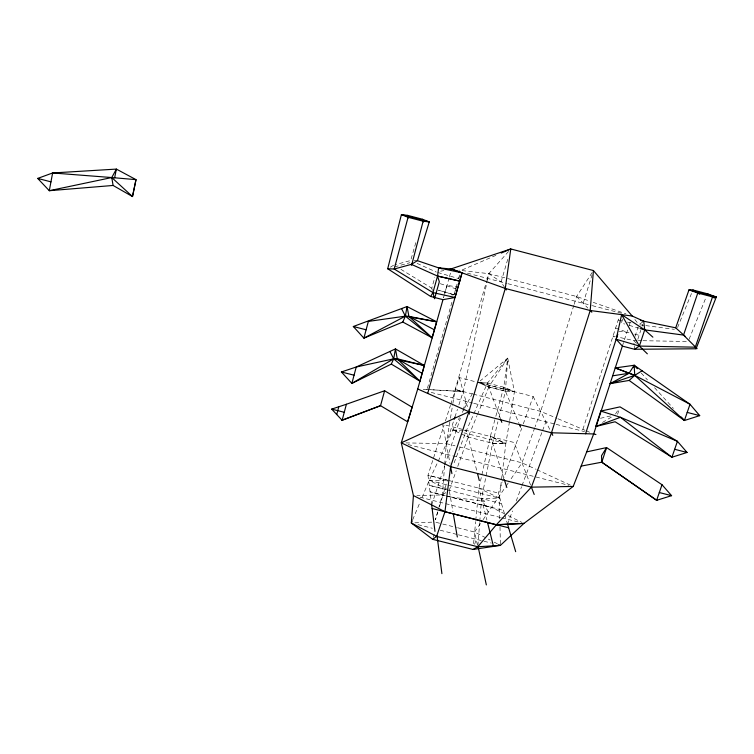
<?xml version="1.0" encoding="UTF-8"?>
<svg xmlns="http://www.w3.org/2000/svg" width="754" height="754" viewBox="0 0 754 754"><rect width="100%" height="100%" fill="white"/><g stroke="black" fill="none" stroke-linecap="round" stroke-linejoin="round"><path stroke-width="0.57" stroke-dasharray="3.77 2.83" d="M499.035 417.235L505.444 391.203L507.715 358.122L480.119 380.977M444.587 465.784L442.381 494.954L438.894 507.367M444.681 464.615L446.274 443.606L450.251 419.441M477.904 545.613L479.676 522.654M479.77 521.504L481.552 498.554L492.626 443.277L497.923 421.769M473.587 543.653L475.633 521.636M475.746 520.486L478.922 488.149L490.326 436.462L495.519 417.443M499.789 518.846L499.299 498.102L505.849 443.512L490.326 436.462L503.974 478.63M450.44 418.291L452.711 404.483M452.9 403.333L455.171 389.516L486.519 281.534M509.478 421.637L505.849 443.493L490.326 436.462M509.666 420.487L514.435 391.722L507.715 358.122L487.47 383.041L466.481 430.383L453.267 465.039M458.903 404.879L463.229 391.599L487.065 281.676M487.31 280.526L488.799 273.655L508.488 251.516M495.821 416.321L503.766 387.217L507.715 358.122L488.724 386.934L500.515 418.819M432.353 290.375L431.788 288.216L434.785 277.434M458.658 278.603L459.799 274.522L458.658 278.603L437.405 272.373M437.631 511.872L435.416 519.77L437.791 512.117M449.139 277.802L444.719 293.457L446.981 285.427L456.349 286.709M449.45 276.709L450.685 272.335M451.712 294.965L454.049 294.795L457.122 283.994M427.395 388.395L452.438 300.431M454.04 294.786L438.46 290.186L454.049 294.795L457.216 283.674M415.793 242.656L410.694 260.488L395.021 264.758M486.839 280.403L488.799 273.655L576.593 296.501L588.751 300.771M504.68 287.519L501.09 281.93L507.894 258.745M433.258 537.282L434.163 534.209M439.459 506.622L447.48 480.204L427.989 475.256L444.021 425.322M474.634 544.369L476.189 539.27M573.803 305.427L540.684 411.401L535.114 426.726M574.152 304.314L576.593 296.501L592.182 272.477M583.172 303.278L592.06 274.918M445.444 420.883L450.44 405.35M450.788 404.238L459.346 377.613L476.208 381.929M582.899 429.365L619.175 317.038M622.719 319.017L621.4 323.08L624.727 324.05M405.897 442.909L446.274 443.606L454.21 419.262M454.935 417.056L457.461 409.309M622.361 346.114L627.639 329.96M629.062 325.624L630.118 322.373M635.075 336.331L638.195 326.812M637.809 339.291L640.768 330.271M642.097 326.256L642.757 324.239M431.674 504.916L444.568 465.925M444.935 464.813L460.402 418.018M462.984 410.214L465.925 401.307M617.564 414.323L619.317 409.007M449.243 490.373L456.198 470.788M457.744 466.434L468.187 437.056L477.009 415.727M504.454 513.653L498.375 493.069L502.324 482.098M502.72 480.995L521.702 428.347M523.285 423.955L533.172 396.538L477.329 382.221M534.718 427.82L521.994 462.843L509.431 481.231M507.555 524.153L512.503 510.939M516.217 501.033L521.579 486.716M521.985 485.614L542.192 431.656M542.607 430.553L545.905 421.75M689.071 339.319L706.14 297.048M677.573 327.509L691.606 293.212M477.442 414.662L488.912 386.934L487.47 383.041L478.338 382.448L488.724 386.934L505.444 391.203L514.435 391.722L503.766 387.217L487.461 383.07L479.478 382.523M412.664 519.789L420.27 501.683M422.052 497.423L429.205 480.383L452.852 430.006L459.497 417.603M462.268 412.429L463.936 409.328M464.483 408.3L473.352 391.75M615.509 414.04L618.893 408.668M483.078 519.732L505.463 487.037M506.132 486.066L508.771 482.192M480.468 523.521L474.615 532.032L477.348 544.624M639.694 324.116L643.746 321.213M445.812 492.664L442.381 494.954L416.839 495.491M602.465 422.457L612.069 416.67M390.365 267.17L393.908 265.059L394.059 267.02L409.903 262.712M495.934 255.361L460.977 270.46L458.866 270.13M600.486 418.291L611.607 415.708M440.656 271.195L443.927 270.545M414.841 522.842L432.438 522.126M488.281 512.164L481.552 498.554L499.299 498.102L478.922 488.149L486.905 520.015M447.113 489.308L429.205 480.383L447.48 480.204M637.168 340.619L633.69 340.554L616.489 336.765M638.327 340.638L641.805 340.695M642.964 340.714L687.035 341.468M463.069 430.289L452.852 430.006L468.187 437.056L492.626 443.277L505.849 443.512L463.983 432.843M492.626 443.277L505.849 443.512M414.059 260.573L417.414 260.667M464.21 430.327L466.481 430.383L477.263 472.626M427.075 389.516L423.569 389.318L463.229 391.599L455.171 389.516L472.136 393.861M430.562 389.714L463.229 391.58M462.136 270.592L488.799 273.655L501.09 281.93M618.78 331.176L630.259 332.985M450.383 496.971L484.822 501.429L481.552 498.554M640.033 324.842L644.613 325.445M645.763 325.596L674.396 329.347M615.339 336.51L613.049 336.001L614.595 337.688M618.205 320.045L622.795 321.081M627.394 322.109L631.993 323.146M483.229 505.284L491.589 507.357L504.106 513.568M445.906 489.525L429.243 485.322L446.189 489.61M445.378 495.708L430.053 491.844L503.493 510.392M446.387 495.962L491.589 507.357M420.044 497.225L500.562 517.517M501.674 517.8L519.374 522.258M435.916 522.315L441.608 523.738M442.749 524.03L456.406 527.461M457.546 527.743L474.615 532.032L490.1 540.024M417.97 524.652L432.353 528.262M440.223 530.241L457.263 534.52M458.394 534.803L491.335 543.078M446.274 443.606L455.039 445.84M459.431 446.952L521.994 462.843L535.868 469.233M408.008 444.53L568.657 485.284M447.292 480.138L427.989 475.256L431.552 503.936M448.423 480.421L498.375 493.069M429.205 480.383L499.299 498.102M447.32 489.893L501.476 503.578M473.248 394.144L540.684 411.401L556.914 418.31M431.175 392.419L472.579 403.004M473.691 403.286L555.01 424.068M556.141 424.361L584.576 431.637M452.852 430.006L459.62 431.731M466.556 436.312L468.093 436.698M479.459 382.74L514.435 391.722L503.766 387.245L519.054 423.55M487.791 386.463L488.837 386.727M440.242 283.683L457.367 289.31M634.689 334.135L639.119 335.285M505.444 391.203L488.912 386.934L478.338 382.448M467.348 273.155L506.782 283.41M507.923 283.711L591.145 305.351M592.286 305.643L624.208 313.947M629.166 325.342L639.156 328.263M593.172 302.326L625.971 313.843M615.622 328.037L626.932 332.128M557.998 418.772L585.047 430.289M586.131 430.741L590.448 432.579M417.094 263.382L436.283 272.053M536.933 469.723L571.08 485.453M508.281 515.642L521.843 522.371M494.228 542.154L497.329 543.757M400.883 269.329L431.788 288.216M636.499 343.287L633.69 340.554L634.105 344.917M576.593 296.501L587.856 308.103M641.23 373.041L647.516 379.941M654.576 387.716L673.416 408.432M634.868 319.489L637.545 322.957M533.172 396.538L551.485 432.787M530.58 485.058L514.2 442.532L442.645 424.323L449.987 463.418M504.775 514.737L507.338 523.427M459.346 377.613L468.809 411.665M449.431 491.467L452.956 511.843M634.208 346.001L634.529 349.272M499.987 526.914L500.43 545.359M444.436 294.494L443.559 297.594L444.426 294.494"/><path stroke-width="1.13" d="M417.414 260.667L429.262 221.921L422.485 219.263L407.66 215.38L401.411 214.636L387.697 268.754L394.21 269.027L411.392 264.352L417.414 260.667L438.621 267.877L451.58 269.046L462.032 272.825L455.03 297.481L442.984 299.668L417.725 388.989L401.288 442.824L413.428 495.557L411.326 522.984L432.655 539.327L473.069 549.459L500.43 545.359L523.936 523.408L573.219 486.443L593.681 433.955L622.361 346.114L616.169 339.243L621.645 314.644L644.708 329.875L652.879 337.161M473.069 549.459L477.81 546.763L496.302 524.831L531.391 487.15L551.485 432.787L590.203 310.516L593.426 270.554L510.769 248.961L449.393 269.47M501.231 253.071L510.769 248.961L505.274 288.452L468.922 411.712L450.6 466.66L444.964 511.73L436.604 536.405L432.655 539.327M427.688 393.409L462.07 272.844L438.621 267.877L437.546 276.077L432.937 292.59L430.657 296.473L387.697 268.754M114.627 177.821L116.38 169.094L52.629 172.968L37.7 178.415L49.293 190.705L113.1 185.456L132.487 196.558L136.003 179.641L116.38 169.094L111.762 177.548L113.1 185.456M336.736 414.53L338.791 406.764M346.397 404.257L331.694 409.111L342.127 420.317L346.397 404.257L384.615 390.761L412.089 407.207L407.622 421.806L380.525 405.69L341.882 420.223M408.084 217.284L423.135 221.214L429.262 221.921L401.411 214.636L408.084 217.284L394.21 269.027L432.937 292.59L455.03 297.481M411.571 265.351L423.135 221.214M384.615 390.761L380.525 405.69L342.127 420.317M585.566 433.786L617.78 334.267M454.21 419.262L454.935 417.056M600.778 411.081L595.745 426.51L615.104 421.769L671.918 457.235L687.054 452.466L677.422 441.326L620.024 406.877L600.778 411.081L620.438 417.282L677.422 441.326L671.918 457.235L620.438 417.282L595.745 426.51L597.658 425.35M656.847 500.354L601.777 462.193L606.593 447.584L662.012 484.737L671.588 495.661L656.621 500.326L601.777 462.193L581.145 466.104M633.454 367.434L634.171 365.266L690.014 404.276L699.703 415.624L684.396 420.515L629.156 380.431L610.146 383.663L629.1 373.258L634.171 365.266L637.309 368.725M697.111 348.64L683.539 335.087L697.78 293.033L712.539 296.887L716.3 296.982L696.046 348.772L634.529 349.272L622.361 346.114M696.046 348.772L695.282 347.179L712.539 296.887M656.621 500.326L662.012 484.737M629.156 380.431L634.727 375.36L634.171 365.266L615.283 367.933L634.727 375.36L684.396 420.515L690.014 404.276L634.727 375.36L615.245 367.924M685.301 336.482L675.707 327.83L688.996 289.847L692.926 289.988L707.459 293.796L716.3 296.982L688.996 289.847L697.78 293.033M412.221 520.854L411.326 522.984L436.604 536.405L477.81 546.763L500.43 545.359L498.224 544.803M402.806 322.043L405.369 316.152L407.037 306.548L436.623 321.788L432.136 337.783L402.806 322.043L363.89 338.15L353.324 326.501L407.037 306.548L408.904 316.407L432.136 337.783L405.369 316.152L401.58 308.65M391.307 364.107L393.692 358.829L395.454 348.913L424.332 365.502L419.94 381.185L391.307 364.107L351.882 383.39L341.392 371.976L356.237 367L393.692 358.829L397.264 358.8L422.136 373.362M634.529 349.272L639.364 346.077L695.282 347.179M642.069 370.779L634.727 375.36L610.146 383.663M586.687 451.891L606.593 447.584L601.532 455.699L601.777 462.193M612.71 375.812L629.1 373.258M496.283 524.671L523.936 523.408L496.302 524.831L444.964 511.73L413.428 495.557M417.725 388.989L468.922 411.712L401.288 442.824L450.6 466.66L531.391 487.15L573.219 486.443M469.478 414.087L468.809 411.665L551.485 432.787L593.681 433.955L595.924 434.53M408.904 316.407L405.369 316.152L368.348 321.411L363.89 338.15L405.369 316.152L436.66 321.798L408.913 316.407L434.379 329.8M451.608 269.065L505.274 288.452L590.203 310.516L632.191 316.02L643.746 321.213L675.707 327.83M683.539 335.087L644.708 329.875L640.269 328.584M397.283 358.8L424.332 365.502L393.692 358.829L351.882 383.39L356.237 367L395.454 348.913L397.273 358.8L419.94 381.185L393.692 358.829L389.922 351.458M432.117 508.498L508.62 527.781M331.694 409.111L344.258 412.297M659.316 492.541L671.588 495.661M674.66 449.29L687.054 452.466M341.392 371.976L354.06 375.209M353.324 326.501L366.114 329.79M687.205 412.41L699.703 415.624M37.7 178.415L50.961 181.855M430.657 296.473L442.966 299.658M438.621 267.877L441.995 268.763M640.419 320.356L643.746 321.213L644.708 329.875L639.364 346.077L647.347 353.833M616.169 339.243L639.364 346.077L621.645 314.644M411.392 264.352L437.546 276.077L459.714 281.091L437.546 276.077L439.318 281.732L434.558 298.744L432.937 292.59M707.459 293.796L714.481 298.075M692.926 289.988L699.646 294.192M590.203 310.516L591.824 312.194M681.258 417.066L684.396 420.515M593.426 270.554L632.191 316.02M505.274 288.452L506.245 289.96M551.485 432.787L552.776 435.35M519.506 424.625L520.552 427.122M531.391 487.15L534.2 494.464M500.901 419.874L501.815 422.344M422.485 219.263L423.39 221.968M504.332 479.742L506.82 487.508M507.659 524.52L515.679 551.664M477.555 473.757L479.29 480.543M487.47 522.277L493.408 546.084M407.66 215.38L408.244 218.01M478.008 546.207L486.339 584.906M450.6 466.66L451.91 473.616M453.352 514.124L457.32 536.999M437.056 535.774L441.891 573.634M431.674 504.916L434.964 531.391M52.629 172.968L49.293 190.705L111.762 177.548L136.003 179.641L132.487 196.558L111.762 177.548L52.629 172.968"/></g></svg>
